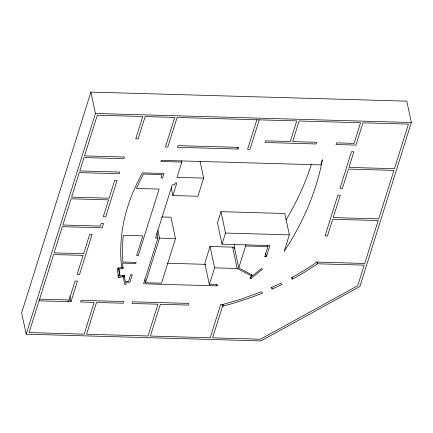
<?xml version="1.0" encoding="UTF-8"?>
<svg xmlns="http://www.w3.org/2000/svg" width="433" height="433" viewBox="0 0 433 433"><rect width="100%" height="100%" fill="white"/><g stroke="black" fill="none" stroke-linecap="round" stroke-linejoin="round"><path stroke-width="0.65" d="M90.887 92.094L21.65 312.815L26.191 334.179L260.931 340.906L359.904 286.516L411.35 122.512L406.809 101.143L90.887 92.094L95.428 113.462L26.191 334.179M39.073 300.805L70.985 301.72L77.458 281.098L75.061 281.028L68.593 301.649L67.396 301.612M156.833 232.9L157.937 238.08L143.594 283.799L216.987 285.904L217.339 284.79L209.361 284.557L204.82 263.194L210.065 246.469L232.635 247.119L235.005 248.347M181.508 160.757L181.784 162.05L176.989 177.33L203.634 178.093L200.057 161.26M161.633 216.965L170.938 217.231L175.479 238.599L161.493 283.187L145.537 282.733L159.528 238.139L157.872 230.372M203.634 178.093L197.935 196.263L172.886 195.548L176.837 182.948L175.241 182.905L174.629 184.869L172.231 184.799L155.55 237.993L157.937 238.08M238.015 149.039L238.54 147.366L177.909 145.629L177.384 147.301L238.015 149.039L237.609 147.133M181.784 162.05L160.87 161.449L161.217 160.334L320.777 164.908L322.385 159.782A432.313 283.62 -12 0 1 305.016 213.88L301.373 221.534A432.313 283.62 -12 0 1 288.746 244.282L284.102 251.589L289.347 234.865L284.806 213.501L220.982 211.672L217.485 222.822L222.026 244.185L269.894 245.56L266.376 256.758L264.817 256.601L267.946 246.626L267.67 245.332M256.856 119.773L247.589 149.315L249.982 149.385L259.248 119.844M209.361 284.557L214.606 267.838L210.065 246.469M222.026 244.185L225.523 233.041L220.982 211.672M234.794 244.613L234.188 246.545L238.729 267.913L252.888 275.437L261.294 268.59L262.474 269.207L250.951 278.598L249.776 277.975L252.001 276.162L251.584 274.219M223.092 304.394L212.598 337.832L260.466 339.207L357.728 285.753L364.196 265.131L317.497 263.794L304.502 272.26L292.464 279.128L291.155 277.889L295.831 275.339A209.973 137.754 -12 0 0 316.853 262.089L364.721 263.459L378.188 220.543L332.712 219.239L327.467 235.958L325.075 235.893L337.854 195.148L340.246 195.218L333.237 217.566L378.707 218.871L393.922 170.38L348.446 169.076L342.346 188.528L339.954 188.458L351.472 151.729L353.869 151.799L348.971 167.403L394.447 168.708L408.433 124.114L362.957 122.815L355.964 145.109L336.019 144.535L336.544 142.863L354.097 143.366L360.565 122.745L299.138 120.986L292.665 141.607L316.599 142.295L316.074 143.967L265.018 142.5L265.543 140.828L290.272 141.537L296.74 120.915L177.075 117.489L167.809 147.031L165.417 146.96L174.683 117.419L145.163 116.574L138.17 138.869L135.778 138.798L142.771 116.504L97.295 115.205L84.532 155.891L124.423 157.033L123.898 158.705L84.007 157.563L79.813 170.938L119.703 172.08L119.178 173.752L79.288 172.61L71.597 197.134L109.089 198.211L114.685 180.372L117.078 180.442L105.674 216.809L103.281 216.738L108.569 199.884L71.072 198.807L62.855 225.003L100.348 226.08L101.181 223.428L103.574 223.498L102.22 227.818L62.33 226.675L54.114 252.872L83.629 253.716L89.75 234.21L92.142 234.28L79.553 274.408L77.161 274.343L83.104 255.389L53.589 254.544L29.108 332.576L84.159 334.152L94.123 302.386L80.56 301.996L81.085 300.323L123.843 301.547L123.324 303.219L96.516 302.45L86.551 334.222L147.978 335.981L157.948 304.21L132.016 303.468L132.541 301.796L188.783 303.409L188.263 305.081L160.34 304.28L150.37 336.051L210.205 337.767L220.695 304.323L223.092 304.394L240.174 299.468L261.613 291.723L262.56 293.136L249.359 298.126L232.277 303.576L223.103 306.077L222.567 306.061L222.291 304.767M238.729 267.913L245.608 245.987L245.332 244.694M272.168 289.082L281.932 284.568L280.757 283.263L271.128 287.718L272.168 289.082L271.762 287.176M122.885 267.367L117.191 268.411L118.539 277.553L124.233 276.465M122.815 275.42L124.807 284.557L126.247 284.194L125.646 282.159L129.873 282.284L132.271 274.646L130.674 274.603L128.541 281.401L125.364 281.309L124.076 275.426L120.006 276.178L118.978 269.185L123.042 268.438L122.479 263.118L135.767 263.502L136.114 262.387L122.804 262.003L122.339 247.817L123.281 235.303L142.825 235.866L136.617 255.654L138.214 255.697L159.106 189.091L136.33 188.442L143.431 174.023L162.056 174.553L161.006 177.898L162.602 177.947L164.004 173.487L142.397 172.864L137.559 182.152L133.31 191.51A307.993 202.059 -12 0 0 122.42 229.23C120.509 241.912 120.109 254.848 121.668 267.589M95.428 113.462L411.35 122.512M225.523 233.041L289.347 234.865M159.528 238.139L175.479 238.599M245.608 245.987L267.946 246.626M167.333 263.242L205.713 264.341M214.606 267.838L237.176 268.487L252.001 276.162M39.598 299.133L69.118 299.982M264.817 256.601L266.398 256.704L265.705 253.467M316.853 262.089L317.497 263.794L317.086 261.851M292.059 277.217L292.464 279.128M250.539 276.655L250.951 278.598M232.635 247.119L237.176 268.487M222.827 304.783L223.103 306.077M216.716 284.605L216.987 285.904M171.235 187.776L172.886 195.548M144.849 279.491L145.537 282.733M122.766 267.145L123.042 268.438M124.13 275.036L124.547 276.979M124.125 275.48L124.401 276.779M123.421 275.285L123.697 276.584M122.88 275.491L123.156 276.79M118.702 267.892L118.978 269.185M118.22 267.762L120.006 276.178M117.987 274.96L118.539 277.553M69.908 296.632L70.985 301.72M311.43 164.031A432.313 283.62 -12 0 1 300.475 192.512L296.832 200.17A432.313 283.62 -12 0 1 285.964 220.024M124.271 276.443L124.211 276.747L123.091 276.714L124.303 276.454"/></g></svg>
